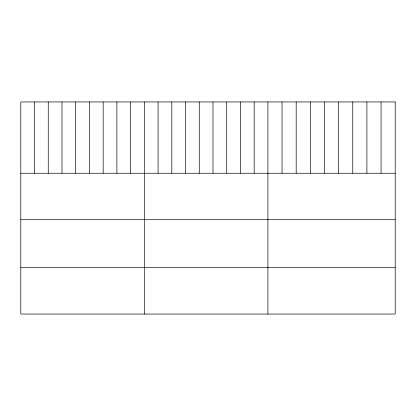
<?xml version="1.0" encoding="UTF-8"?>
<svg xmlns="http://www.w3.org/2000/svg" width="416" height="416" viewBox="0 0 416 416"><rect width="100%" height="100%" fill="white"/><g stroke="black" fill="none" stroke-linecap="round" stroke-linejoin="round"><path stroke-width="0.62" d="M20.8 173.243L395.2 173.243M20.8 219.705L395.2 219.705M20.8 267.582L395.2 267.582M381.056 101.951L381.056 173.243M366.912 101.951L366.912 173.243M352.768 101.951L352.768 173.243M338.624 101.951L338.624 173.243M324.48 101.951L324.48 173.243M310.336 101.951L310.336 173.243M296.192 101.951L296.192 173.243M282.048 101.951L282.048 173.243M267.904 101.951L267.904 314.049M254.176 101.951L254.176 173.243M240.448 101.951L240.448 173.243M226.72 101.951L226.72 173.243M212.992 101.951L212.992 173.243M199.264 101.951L199.264 173.243M185.536 101.951L185.536 173.243M171.808 101.951L171.808 173.243M158.08 101.951L158.08 173.243M144.352 101.951L144.352 314.049M130.624 101.951L130.624 173.243M116.896 101.951L116.896 173.243M103.168 101.951L103.168 173.243M89.44 101.951L89.44 173.243M75.712 101.951L75.712 173.243M61.984 101.951L61.984 173.243M48.256 101.951L48.256 173.243M34.528 101.951L34.528 173.243M395.2 101.951L20.8 101.951L20.8 314.049L395.2 314.049L395.2 101.951"/></g></svg>
